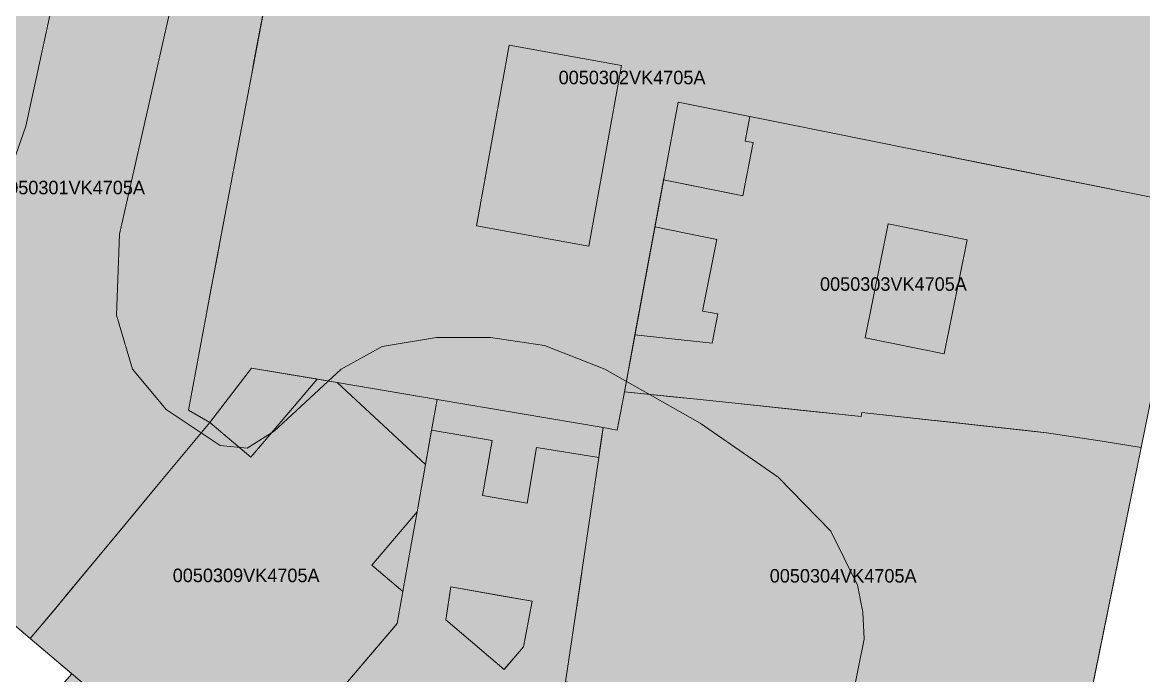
# Model space of a CAD drawing. Header units: metres. Extents: x -6 to 1255, y -2 to 532.
# Drawn here: x 196.2 to 279.1, y 388.1 to 436.4 of the extents above; entities that cross this region are included whole.
import ezdxf

# ---------------------------------------------------------------- set-up
doc = ezdxf.new("R2010")
doc.units = ezdxf.units.M
doc.header["$MEASUREMENT"] = 0
for name, color, linetype, lineweight, true_color in [('TPX_BUILDINGS', 7, 'CONTINUOUS', 0, 0x000000), ('TPX_BUILDINGS_HATCH', 7, 'CONTINUOUS', 0, 0xf0f0f0), ('TPX_BUILDINGS_SHADOWS_HATCH', 7, 'CONTINUOUS', 0, 0x000000), ('TPX_BUILDINGS_SHADOWS_OUTLINES', 7, 'CONTINUOUS', 0, 0x000000), ('TPX_CADASTRES', 7, 'CONTINUOUS', 0, 0x646464), ('TPX_CADASTRES_TEXT', 7, 'CONTINUOUS', 0, 0x000000), ('TPX_RELIEF_CONTOUR_LINES', 7, 'CONTINUOUS', 0, 0x969696)]:
    doc.layers.add(name, color=color, linetype=linetype, lineweight=lineweight, true_color=true_color)

msp = doc.modelspace()

# ---------------------------------------------------------------- hatches: boundary and pattern name
at = {"layer": 'TPX_BUILDINGS_HATCH'}
for points in [[(181.47, 410.665), (179.955, 408.844), (180.185, 404.864), (186.2, 399.755), (186.555, 399.454), (191.555, 395.224), (196.774, 390.794), (198.675, 393.078), (198.755, 393.174), (199.482, 394.053), (201.585, 396.594), (203.662, 399.093), (203.755, 399.204), (204.504, 400.109), (206.115, 402.054), (210.045, 406.784), (208.465, 407.704), (210.005, 415.924), (210.035, 416.084), (210.614, 419.156), (210.895, 420.644), (213.125, 432.474), (213.34, 433.615), (214.975, 442.284), (217.235, 454.264), (213.125, 454.934), (197.535, 457.494), (196.235, 445.544), (196.145, 442.664), (195.285, 437.184), (195.216, 436.926), (194.105, 432.754), (192.955, 429.284), (190.845, 424.324), (188.931, 420.744), (188.835, 420.564), (187.045, 417.694), (185.195, 415.144), (185.124, 415.059), (182.959, 412.456), (181.47, 410.665)], [(198.675, 393.078), (196.774, 390.794), (199.84, 388.196), (198.97, 387.165), (202.02, 384.585), (202.57, 385.225), (205.43, 382.805), (204.88, 382.155), (207.93, 379.565), (208.804, 380.6), (211.974, 377.913), (213.124, 379.263), (213.854, 380.113), (216.874, 383.663), (218.824, 385.943), (223.904, 391.903), (224.324, 394.273), (222.04, 396.215), (225.374, 400.183), (225.994, 403.673), (219.465, 409.744), (217.98, 409.994), (213.08, 404.215), (210.045, 406.784), (206.115, 402.054), (204.504, 400.109), (203.755, 399.204), (203.662, 399.093), (201.585, 396.594), (199.482, 394.053), (198.755, 393.174), (198.675, 393.078)], [(237.164, 393.053), (236.354, 387.593), (239.674, 387.093), (239.464, 385.023), (240.884, 384.883), (244.804, 384.493), (248.05, 384.169), (248.704, 384.103), (262.425, 382.727), (264.764, 382.493), (266.274, 382.344), (266.874, 382.285), (267.404, 382.233), (270.57, 381.916), (271.304, 381.843), (274.154, 381.553), (274.952, 385.473), (275.813, 389.703), (278.914, 404.943), (276.034, 405.393), (271.924, 406.023), (271.104, 406.113), (263.714, 406.924), (263.36, 406.963), (258.254, 407.523), (258.211, 407.232), (256.554, 407.406), (254.145, 407.658), (248.433, 408.256), (246.062, 408.504), (245.819, 408.529), (244.765, 408.64), (240.704, 409.064), (240.654, 408.793), (240.174, 406.223), (239.134, 406.403), (238.895, 404.803), (238.804, 404.193), (237.584, 395.903), (237.285, 393.873), (237.164, 393.053)]]:
    msp.add_hatch(color=256, dxfattribs=at).paths.add_polyline_path(points)
h = msp.add_hatch(color=256, dxfattribs=at)
h.paths.add_polyline_path([(210.005, 415.924), (208.465, 407.704), (210.045, 406.784), (213.125, 410.814), (217.625, 410.054), (217.98, 409.994), (219.465, 409.744), (226.855, 408.493), (239.134, 406.403), (240.174, 406.223), (240.654, 408.793), (240.704, 409.064), (241.481, 413.265), (242.96, 421.265), (243.602, 424.734), (243.665, 425.073), (244.675, 430.503), (249.975, 429.433), (252.555, 428.913), (262.095, 426.993), (267.2, 425.964), (279.654, 423.453), (282.554, 422.863), (286.625, 442.893), (255.535, 447.983), (223.175, 453.294), (217.235, 454.264), (214.975, 442.284), (213.34, 433.615), (213.125, 432.474), (210.895, 420.644), (210.614, 419.156), (210.035, 416.084), (210.005, 415.924)])
h.paths.add_polyline_path([(229.765, 421.343), (232.185, 434.723), (240.495, 433.213), (238.075, 419.833), (229.765, 421.343)], flags=16)
h = msp.add_hatch(color=256, dxfattribs=at)
h.paths.add_polyline_path([(241.481, 413.265), (240.704, 409.064), (244.765, 408.64), (245.819, 408.529), (246.062, 408.504), (248.433, 408.256), (254.145, 407.658), (256.554, 407.406), (258.211, 407.232), (258.254, 407.523), (263.36, 406.963), (263.714, 406.924), (271.104, 406.113), (271.924, 406.023), (276.034, 405.393), (278.914, 404.943), (282.554, 422.863), (279.654, 423.453), (267.2, 425.964), (262.095, 426.993), (252.555, 428.913), (249.975, 429.433), (249.64, 427.615), (250.23, 427.495), (249.45, 423.565), (248.25, 423.805), (243.602, 424.734), (242.96, 421.265), (247.55, 420.325), (246.49, 415.035), (247.62, 414.815), (247.19, 412.665), (241.481, 413.265)])
h.paths.add_polyline_path([(258.5, 413.055), (260.2, 421.485), (266.05, 420.305), (264.35, 411.875), (258.5, 413.055)], flags=16)
h = msp.add_hatch(color=256, dxfattribs=at)
h.paths.add_polyline_path([(213.124, 379.263), (211.974, 377.913), (212.615, 377.367), (213.124, 376.933), (215.084, 375.272), (215.164, 375.203), (218.449, 372.419), (220.831, 370.4), (224.024, 367.693), (224.186, 367.555), (227.096, 365.082), (227.294, 364.913), (229.017, 366.953), (229.194, 367.163), (241.484, 381.743), (240.724, 382.393), (240.884, 384.883), (239.464, 385.023), (238.004, 383.443), (234.965, 385.984), (236.354, 387.593), (237.164, 393.053), (237.403, 394.672), (237.584, 395.903), (238.804, 404.193), (234.194, 404.933), (233.525, 400.808), (230.222, 401.378), (230.931, 405.443), (226.452, 406.223), (226.445, 406.183), (225.994, 403.673), (225.374, 400.183), (224.964, 397.883), (224.324, 394.273), (223.904, 391.903), (223.803, 391.785), (218.824, 385.943), (216.874, 383.663), (213.854, 380.113), (213.124, 379.263)])
h.paths.add_polyline_path([(224.76, 379.222), (227.114, 381.995), (231.05, 378.655), (229.7, 377.064), (228.232, 378.31), (226.899, 376.74), (226.82, 377.188), (226.612, 377.593), (226.465, 377.767), (224.76, 379.222)], flags=16)
h.paths.add_polyline_path([(227.494, 392.183), (227.864, 394.613), (228.554, 394.494), (231.455, 393.993), (233.884, 393.573), (233.234, 390.183), (231.867, 388.572), (231.818, 388.514), (227.494, 392.183)], flags=16)
at = {"layer": 'TPX_BUILDINGS_SHADOWS_HATCH'}
for points in [[(229.861, 421.875), (229.765, 421.343), (238.075, 419.833), (240.495, 433.213), (232.185, 434.723), (229.861, 421.875)], [(243.665, 425.073), (243.602, 424.734), (249.45, 423.565), (250.23, 427.495), (249.64, 427.615), (249.975, 429.433), (244.675, 430.503), (243.665, 425.073)], [(242.96, 421.265), (241.481, 413.265), (247.19, 412.665), (247.62, 414.815), (246.49, 415.035), (247.55, 420.325), (242.96, 421.265)], [(259.041, 415.737), (258.5, 413.055), (264.35, 411.875), (266.05, 420.305), (260.2, 421.485), (259.041, 415.737)], [(213.125, 410.814), (210.045, 406.784), (213.08, 404.215), (217.98, 409.994), (213.125, 410.814)], [(225.985, 408.64), (219.465, 409.744), (225.994, 403.673), (226.452, 406.223), (230.931, 405.443), (230.222, 401.378), (233.525, 400.808), (234.194, 404.933), (238.804, 404.193), (239.134, 406.403), (226.855, 408.493), (225.985, 408.64)], [(225.374, 400.183), (222.04, 396.215), (224.324, 394.273), (224.964, 397.883), (225.374, 400.183)], [(237.304, 394), (237.179, 393.154), (237.285, 393.873), (237.304, 394), (237.551, 395.679), (237.403, 394.672), (237.304, 394)], [(227.719, 393.658), (227.494, 392.183), (231.818, 388.514), (233.234, 390.183), (233.884, 393.573), (227.864, 394.613), (227.719, 393.658)]]:
    msp.add_hatch(color=256, dxfattribs=at).paths.add_polyline_path(points)

# ---------------------------------------------------------------- linework, layer by layer
at = {"layer": 'TPX_BUILDINGS', "elevation": 0.042}
for points in [[(191.555, 395.224), (196.774, 390.794), (198.675, 393.078), (198.755, 393.174), (199.482, 394.053), (201.585, 396.594), (203.662, 399.093), (203.755, 399.204), (204.504, 400.109), (206.115, 402.054), (210.045, 406.784), (208.465, 407.704), (210.005, 415.924), (210.035, 416.084), (210.614, 419.156), (210.895, 420.644), (213.125, 432.474), (213.34, 433.615), (214.975, 442.284), (217.235, 454.264), (213.125, 454.934), (197.535, 457.494), (196.235, 445.544), (196.145, 442.664)], [(214.975, 442.284), (213.34, 433.615), (213.125, 432.474), (210.895, 420.644), (210.614, 419.156), (210.035, 416.084), (210.005, 415.924), (208.465, 407.704), (210.045, 406.784), (213.125, 410.814), (217.625, 410.054), (217.98, 409.994), (219.465, 409.744), (226.855, 408.493), (239.134, 406.403), (240.174, 406.223), (240.654, 408.793), (240.704, 409.064), (241.481, 413.265), (242.96, 421.265), (243.602, 424.734), (243.665, 425.073), (244.675, 430.503), (249.975, 429.433), (252.555, 428.913), (262.095, 426.993), (267.2, 425.964), (279.654, 423.453)], [(279.654, 423.453), (267.2, 425.964), (262.095, 426.993), (252.555, 428.913), (249.975, 429.433), (249.64, 427.615), (250.23, 427.495), (249.45, 423.565), (248.25, 423.805), (243.602, 424.734), (242.96, 421.265), (247.55, 420.325), (246.49, 415.035), (247.62, 414.815), (247.19, 412.665), (241.481, 413.265), (240.704, 409.064), (244.765, 408.64), (245.819, 408.529), (246.062, 408.504), (248.433, 408.256), (254.145, 407.658), (256.554, 407.406), (258.211, 407.232), (258.254, 407.523), (263.36, 406.963), (263.714, 406.924), (271.104, 406.113), (271.924, 406.023), (276.034, 405.393), (278.914, 404.943), (282.554, 422.863)], [(218.824, 385.943), (223.904, 391.903), (224.324, 394.273), (222.04, 396.215), (225.374, 400.183), (225.994, 403.673), (219.465, 409.744), (217.98, 409.994), (213.08, 404.215), (210.045, 406.784), (206.115, 402.054), (204.504, 400.109), (203.755, 399.204), (203.662, 399.093), (201.585, 396.594), (199.482, 394.053), (198.755, 393.174), (198.675, 393.078), (196.774, 390.794), (199.84, 388.196), (198.97, 387.165)], [(274.952, 385.473), (275.813, 389.703), (278.914, 404.943), (276.034, 405.393), (271.924, 406.023), (271.104, 406.113), (263.714, 406.924), (263.36, 406.963), (258.254, 407.523), (258.211, 407.232), (256.554, 407.406), (254.145, 407.658), (248.433, 408.256), (246.062, 408.504), (245.819, 408.529), (244.765, 408.64), (240.704, 409.064), (240.654, 408.793), (240.174, 406.223), (239.134, 406.403), (238.895, 404.803), (238.804, 404.193), (237.584, 395.903), (237.285, 393.873), (237.164, 393.053), (236.354, 387.593)], [(236.354, 387.593), (237.164, 393.053), (237.403, 394.672), (237.584, 395.903), (238.804, 404.193), (234.194, 404.933), (233.525, 400.808), (230.222, 401.378), (230.931, 405.443), (226.452, 406.223), (226.445, 406.183), (225.994, 403.673), (225.374, 400.183), (224.964, 397.883), (224.324, 394.273), (223.904, 391.903), (223.803, 391.785), (218.824, 385.943)]]:
    msp.add_lwpolyline(points, dxfattribs=at)
for points in [[(229.765, 421.343), (232.185, 434.723), (240.495, 433.213), (238.075, 419.833)], [(258.5, 413.055), (260.2, 421.485), (266.05, 420.305), (264.35, 411.875)], [(227.494, 392.183), (227.864, 394.613), (228.554, 394.494), (231.455, 393.993), (233.884, 393.573), (233.234, 390.183), (231.867, 388.572), (231.818, 388.514)]]:
    msp.add_lwpolyline(points, close=True, dxfattribs=at)
at = {"layer": 'TPX_BUILDINGS_SHADOWS_OUTLINES', "elevation": 0.039}
for points in [[(229.861, 421.875), (229.765, 421.343), (238.075, 419.833), (240.495, 433.213), (232.185, 434.723)], [(243.665, 425.073), (243.602, 424.734), (249.45, 423.565), (250.23, 427.495), (249.64, 427.615), (249.975, 429.433), (244.675, 430.503)], [(242.96, 421.265), (241.481, 413.265), (247.19, 412.665), (247.62, 414.815), (246.49, 415.035), (247.55, 420.325)], [(259.041, 415.737), (258.5, 413.055), (264.35, 411.875), (266.05, 420.305), (260.2, 421.485)], [(213.125, 410.814), (210.045, 406.784), (213.08, 404.215), (217.98, 409.994)], [(225.985, 408.64), (219.465, 409.744), (225.994, 403.673), (226.452, 406.223), (230.931, 405.443), (230.222, 401.378), (233.525, 400.808), (234.194, 404.933), (238.804, 404.193), (239.134, 406.403), (226.855, 408.493)], [(225.374, 400.183), (222.04, 396.215), (224.324, 394.273), (224.964, 397.883)], [(237.304, 394), (237.179, 393.154), (237.285, 393.873), (237.304, 394), (237.551, 395.679), (237.403, 394.672)], [(227.719, 393.658), (227.494, 392.183), (231.818, 388.514), (233.234, 390.183), (233.884, 393.573), (227.864, 394.613)]]:
    msp.add_lwpolyline(points, close=True, dxfattribs=at)
for points in [[(282.554, 422.863), (278.914, 404.943), (275.813, 389.703), (274.952, 385.473)], [(198.97, 387.165), (199.84, 388.196), (196.774, 390.794), (191.555, 395.224)]]:
    msp.add_lwpolyline(points, dxfattribs=at)
at = {"layer": 'TPX_CADASTRES', "elevation": 0.024}
for points in [[(191.555, 395.224), (196.774, 390.794), (198.755, 393.174), (201.585, 396.594), (203.755, 399.204), (206.115, 402.054), (210.045, 406.784), (208.465, 407.704), (210.005, 415.924), (210.895, 420.644), (213.125, 432.474), (214.975, 442.284), (217.235, 454.264), (213.125, 454.934), (197.535, 457.495), (196.235, 445.544), (196.145, 442.664)], [(236.354, 387.594), (237.164, 393.054), (237.584, 395.904), (238.804, 404.194), (239.134, 406.404), (226.855, 408.494), (226.445, 406.184), (225.994, 403.674), (225.374, 400.184), (224.964, 397.884), (224.324, 394.274), (223.904, 391.904), (218.824, 385.944)]]:
    msp.add_lwpolyline(points, dxfattribs=at)
for points in [[(210.005, 415.924), (208.465, 407.704), (210.045, 406.784), (213.125, 410.814), (217.625, 410.054), (219.465, 409.744), (226.855, 408.494), (239.134, 406.404), (240.174, 406.224), (240.654, 408.794), (243.665, 425.074), (244.675, 430.504), (249.975, 429.434), (252.555, 428.914), (262.095, 426.994), (279.654, 423.453), (282.554, 422.863), (286.625, 442.893), (255.535, 447.984), (223.175, 453.294), (217.235, 454.264), (214.975, 442.284), (213.125, 432.474), (210.895, 420.644)], [(243.665, 425.074), (240.704, 409.065), (246.062, 408.504), (248.433, 408.256), (258.211, 407.233), (258.254, 407.524), (271.924, 406.023), (276.034, 405.393), (278.914, 404.943), (282.554, 422.863), (279.654, 423.453), (262.095, 426.994), (252.555, 428.914), (249.975, 429.434), (244.675, 430.504)], [(198.755, 393.174), (196.774, 390.794), (211.974, 377.914), (213.124, 379.264), (213.854, 380.114), (216.874, 383.664), (218.824, 385.944), (223.904, 391.904), (224.324, 394.274), (224.964, 397.884), (225.374, 400.184), (225.994, 403.674), (226.445, 406.184), (226.855, 408.494), (219.465, 409.744), (217.625, 410.054), (213.125, 410.814), (210.045, 406.784), (206.115, 402.054), (203.755, 399.204), (201.585, 396.594)], [(237.164, 393.054), (236.354, 387.594), (239.674, 387.094), (239.464, 385.024), (240.884, 384.884), (244.804, 384.494), (248.704, 384.104), (264.764, 382.493), (267.404, 382.233), (271.304, 381.843), (274.154, 381.553), (278.914, 404.943), (276.034, 405.393), (271.924, 406.023), (258.254, 407.524), (258.211, 407.233), (248.433, 408.256), (246.062, 408.504), (240.704, 409.065), (240.654, 408.794), (240.174, 406.224), (239.134, 406.404), (238.804, 404.194), (237.584, 395.904)]]:
    msp.add_lwpolyline(points, close=True, dxfattribs=at)
at = {"layer": 'TPX_RELIEF_CONTOUR_LINES', "elevation": 0.045}
for points in [[(201.212, 450.697), (196.45, 428.712), (193.639, 420.717)], [(207.888, 440.704), (203.365, 420.717), (203.159, 414.721), (204.33, 410.724), (206.816, 407.75), (210.813, 405.092), (212.811, 404.895), (214.809, 406.139), (219.76, 410.724), (222.802, 412.408), (226.798, 413.086), (230.795, 413.083), (234.791, 412.489), (239.255, 410.724), (246.311, 406.727), (252.084, 402.729), (255.958, 398.732), (257.943, 394.735), (258.346, 392.736), (258.437, 390.738), (257.621, 386.74)]]:
    msp.add_lwpolyline(points, dxfattribs=at)

# ---------------------------------------------------------------- texts
at = {"layer": 'TPX_CADASTRES_TEXT'}
for s, p in [('0050302VK4705A', (235.842, 431.82, 0.024)), ('0050301VK4705A', (194.397, 423.674, 0.024)), ('0050303VK4705A', (255.169, 416.532, 0.024)), ('0050309VK4705A', (207.307, 394.971, 0.024)), ('0050304VK4705A', (251.451, 394.94, 0.024))]:
    msp.add_text(s, height=1, dxfattribs=at).set_placement(p)

doc.saveas('drawing.dxf')
